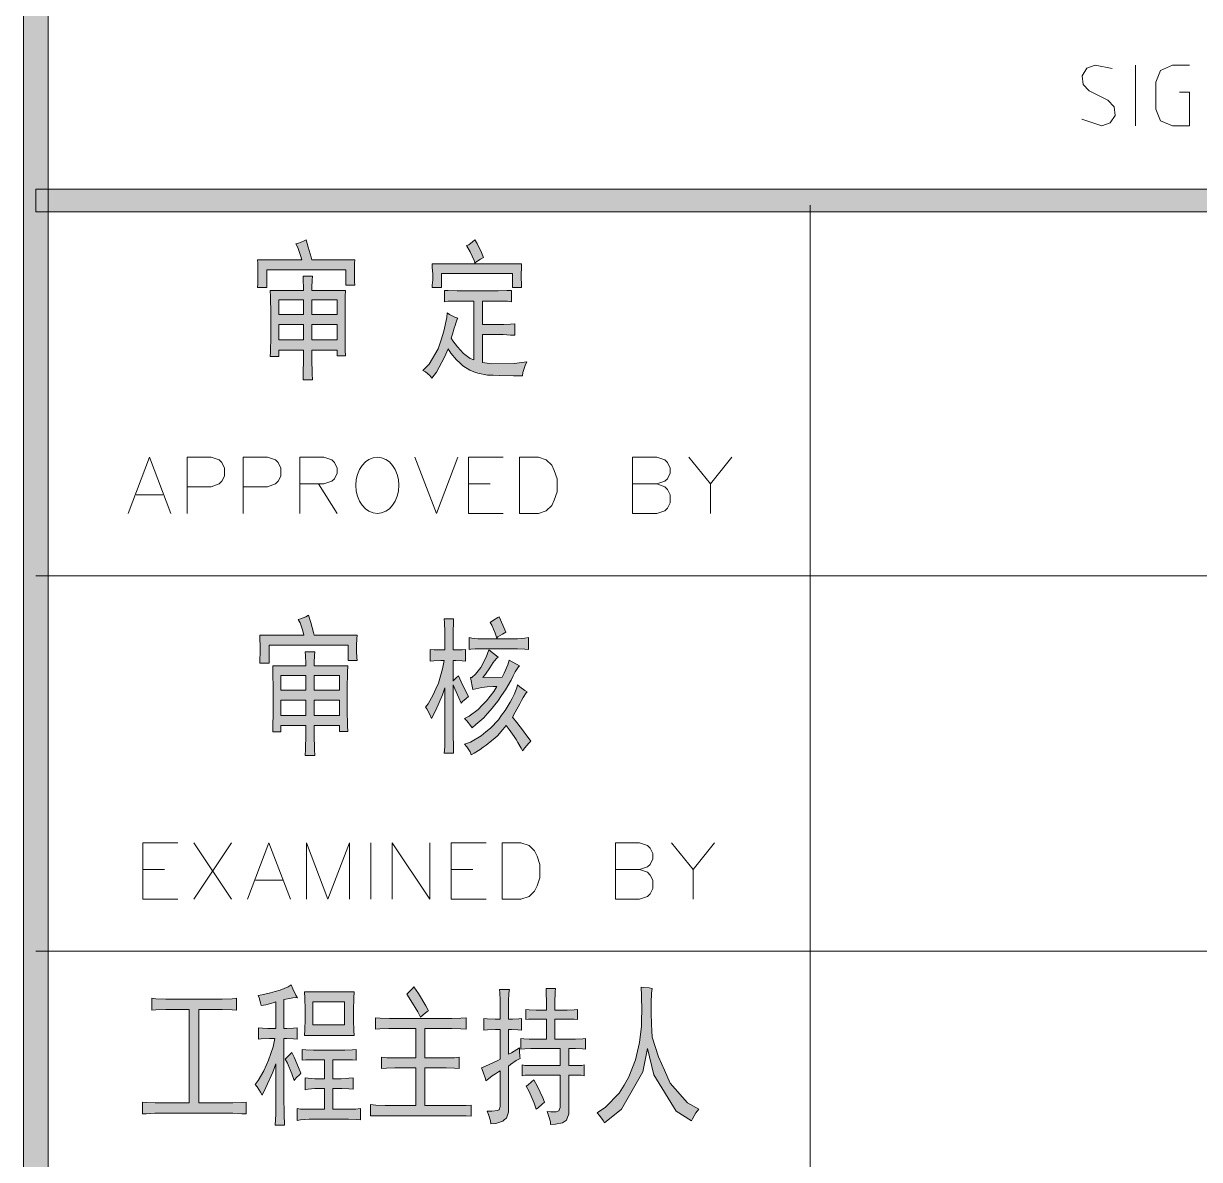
# Model space of a CAD drawing. Header units: millimetres. Extents: x 805 to 6044844, y 120 to 7887884.
# Drawn here: x 6035803 to 6039172, y 7821220 to 7824475 of the extents above; entities that cross this region are included whole.
import ezdxf

# ---------------------------------------------------------------- set-up
doc = ezdxf.new("R2010")
doc.units = ezdxf.units.MM

msp = doc.modelspace()

# ---------------------------------------------------------------- hatches: boundary and pattern name
h = msp.add_hatch(color=0)
h.dxf.hatch_style = 2
h.paths.add_polyline_path([(6035873.4, 7800292.4), (6035803.1, 7800292.4), (6035803.1, 7886384.4), (6035873.4, 7886384.4)])
h = msp.add_hatch(color=0)
h.dxf.hatch_style = 2
h.paths.add_polyline_path([(6035838.5, 7823935.8), (6035838.5, 7824000.7), (6043344, 7824000.7), (6043344, 7823935.8)])
h = msp.add_hatch(color=0)
h.dxf.hatch_style = 2
h.paths.add_polyline_path([(6036613, 7823855.8), (6036618.9, 7823834.4), (6036627.5, 7823805.9), (6036629.1, 7823798.4), (6036752, 7823798.4), (6036751.4, 7823788.2), (6036750.9, 7823769.4), (6036750.9, 7823761.4), (6036750.9, 7823752.8), (6036751.4, 7823735.1), (6036752, 7823725.4), (6036726.7, 7823725.4), (6036726.7, 7823769.4), (6036499.7, 7823769.4), (6036499.7, 7823719), (6036473.4, 7823719), (6036474, 7823729.2), (6036474.5, 7823748.5), (6036474.5, 7823757.6), (6036474.5, 7823767.8), (6036474, 7823788.2), (6036473.4, 7823798.4), (6036600.1, 7823798.4), (6036596.9, 7823810.8), (6036588.8, 7823833.8), (6036583.4, 7823844), (6036590.4, 7823845.6), (6036604.9, 7823851.5)])
h = msp.add_hatch(color=0)
h.dxf.hatch_style = 2
h.paths.add_polyline_path([(6037072.4, 7823838.7), (6037078.3, 7823841.3), (6037089.5, 7823849.9), (6037095.4, 7823855.8), (6037102.4, 7823844.6), (6037114.8, 7823819.3), (6037120.7, 7823804.8), (6037112.1, 7823800), (6037099.2, 7823791.4), (6037095.4, 7823788.2), (6037094.4, 7823795.7), (6037082.6, 7823820.9)])
h = msp.add_hatch(color=0)
h.dxf.hatch_style = 2
h.paths.add_polyline_path([(6037229.6, 7823786.6), (6037229.1, 7823774.8), (6037228.5, 7823757.1), (6037228.5, 7823751.2), (6037228.5, 7823745.3), (6037229.1, 7823729.2), (6037229.6, 7823719), (6037203.3, 7823719), (6037203.3, 7823759.2), (6037000.4, 7823759.2), (6037000.4, 7823719), (6036973.6, 7823719), (6036974.1, 7823725.4), (6036975.2, 7823741), (6036975.2, 7823749), (6036975.2, 7823757.6), (6036974.1, 7823776.4), (6036973.6, 7823786.6)])
h = msp.add_hatch(color=0)
h.paths.add_polyline_path([(6036604.9, 7823710.4), (6036604.9, 7823719), (6036604.4, 7823739.4), (6036603.8, 7823751.2), (6036630.7, 7823751.2), (6036629.6, 7823739.9), (6036629.1, 7823719.5), (6036629.1, 7823710.4), (6036725.7, 7823710.4), (6036724.6, 7823692.7), (6036724.1, 7823644.4), (6036724.1, 7823614.3), (6036724.1, 7823584.8), (6036724.6, 7823539.2), (6036725.7, 7823523.1), (6036701.5, 7823523.1), (6036701.5, 7823539.7), (6036629.1, 7823539.7), (6036629.1, 7823514.5), (6036629.6, 7823471.6), (6036630.7, 7823453.9), (6036603.8, 7823453.9), (6036604.4, 7823471.6), (6036604.9, 7823514.5), (6036604.9, 7823539.7), (6036534.1, 7823539.7), (6036534.1, 7823521.5), (6036509.9, 7823521.5), (6036510.5, 7823533.8), (6036511.5, 7823578.9), (6036511.5, 7823610.6), (6036511.5, 7823642.8), (6036510.5, 7823692.7), (6036509.9, 7823710.4)])
h.paths.add_polyline_path([(6036701.5, 7823568.7), (6036701.5, 7823612.7), (6036629.1, 7823612.7), (6036629.1, 7823568.7)])
h.paths.add_polyline_path([(6036604.9, 7823568.7), (6036604.9, 7823612.7), (6036534.1, 7823612.7), (6036534.1, 7823568.7)])
h.paths.add_polyline_path([(6036701.5, 7823641.2), (6036701.5, 7823683.6), (6036629.1, 7823683.6), (6036629.1, 7823641.2)])
h.paths.add_polyline_path([(6036604.9, 7823641.2), (6036604.9, 7823683.6), (6036534.1, 7823683.6), (6036534.1, 7823641.2)])
h = msp.add_hatch(color=0)
h.dxf.hatch_style = 2
h.paths.add_polyline_path([(6037151.3, 7823708.8), (6037163.1, 7823708.8), (6037187.7, 7823709.9), (6037200.6, 7823710.4), (6037200.6, 7823678.2), (6037189.4, 7823679.3), (6037162, 7823679.8), (6037145.9, 7823679.8), (6037118, 7823679.8), (6037118, 7823612.7), (6037171.6, 7823612.7), (6037178.6, 7823612.7), (6037197.9, 7823613.3), (6037210.8, 7823614.3), (6037210.8, 7823582.1), (6037197.9, 7823582.7), (6037177.5, 7823583.7), (6037170, 7823583.7), (6037118, 7823583.7), (6037118, 7823504.3), (6037144.8, 7823500), (6037208.1, 7823501.1), (6037244.6, 7823505.9), (6037239.8, 7823495.2), (6037233.4, 7823474.8), (6037232.3, 7823465.7), (6037207.1, 7823465.7), (6037165.2, 7823466.2), (6037148.6, 7823467.3), (6037131.9, 7823467.8), (6037104, 7823473.2), (6037092.8, 7823477.5), (6037081.5, 7823481.8), (6037061.1, 7823494.1), (6037052.5, 7823502.7), (6037043.4, 7823511.3), (6037026.7, 7823531.1), (6037019.2, 7823543.5), (6037009, 7823518.8), (6036986, 7823476.4), (6036972.5, 7823458.7), (6036966.6, 7823466.2), (6036954.3, 7823477.5), (6036947.3, 7823480.7), (6036965, 7823499.5), (6036990.8, 7823543.5), (6036999.4, 7823568.7), (6037007.4, 7823593.9), (6037016, 7823632.6), (6037017.1, 7823646), (6037023, 7823641.2), (6037038.5, 7823633.6), (6037047.1, 7823631), (6037045.5, 7823627.7), (6037041.2, 7823617), (6037039.1, 7823610), (6037036.9, 7823602.5), (6037031.6, 7823584.8), (6037028.4, 7823573.5), (6037032.6, 7823566), (6037046.1, 7823548.9), (6037054.6, 7823539.2), (6037063.8, 7823529.5), (6037082.6, 7823515.6), (6037092.8, 7823511.3), (6037092.8, 7823679.8), (6037052.5, 7823679.8), (6037041.8, 7823679.8), (6037019.8, 7823679.3), (6037009, 7823678.2), (6037009, 7823710.4), (6037019.8, 7823709.9), (6037045.5, 7823708.8), (6037060, 7823708.8)])
h = msp.add_hatch(color=0)
h.dxf.hatch_style = 2
h.paths.add_polyline_path([(6036619.4, 7822779.8), (6036625.8, 7822758.9), (6036633.9, 7822729.9), (6036635.5, 7822722.4), (6036758.4, 7822722.4), (6036757.9, 7822712.2), (6036757.3, 7822693.9), (6036757.3, 7822685.3), (6036757.3, 7822676.7), (6036757.9, 7822659), (6036758.4, 7822649.9), (6036733.2, 7822649.9), (6036733.2, 7822693.9), (6036506.7, 7822693.9), (6036506.7, 7822642.9), (6036479.9, 7822642.9), (6036480.4, 7822653.1), (6036480.9, 7822672.5), (6036480.9, 7822682.1), (6036480.9, 7822692.3), (6036480.4, 7822712.2), (6036479.9, 7822722.4), (6036606.5, 7822722.4), (6036603.3, 7822735.2), (6036595.3, 7822757.8), (6036589.9, 7822768), (6036596.9, 7822769.6), (6036611.9, 7822775.5)])
h = msp.add_hatch(color=0)
h.dxf.hatch_style = 2
h.paths.add_polyline_path([(6037165.2, 7822775), (6037169, 7822766.4), (6037178.6, 7822744.4), (6037184.5, 7822730.9), (6037174.9, 7822725.6), (6037162, 7822717.5), (6037158.8, 7822713.8), (6037154.5, 7822728.3), (6037144.8, 7822751.3), (6037140, 7822759.4), (6037149.6, 7822765.3), (6037162, 7822773.3)])
h = msp.add_hatch(color=0)
h.dxf.hatch_style = 2
h.paths.add_polyline_path([(6037009.6, 7822717.5), (6037009.6, 7822732), (6037009, 7822757.8), (6037008, 7822769.6), (6037034.8, 7822769.6), (6037034.3, 7822759.4), (6037033.7, 7822733.6), (6037033.7, 7822717.5), (6037033.7, 7822680.5), (6037041.8, 7822680.5), (6037059.5, 7822681), (6037069.1, 7822682.1), (6037069.1, 7822648.3), (6037059.5, 7822648.8), (6037041.8, 7822649.9), (6037033.7, 7822649.9), (6037033.7, 7822590.9), (6037034.8, 7822592.5), (6037042.3, 7822600), (6037048.7, 7822605.9), (6037056.8, 7822589.3), (6037071.3, 7822559.2), (6037077.7, 7822546.9), (6037071.3, 7822541.5), (6037060.6, 7822532.4), (6037056.3, 7822528.1), (6037049.8, 7822543.6), (6037038.5, 7822569.4), (6037033.7, 7822580.7), (6037033.7, 7822455.6), (6037033.7, 7822437.9), (6037034.3, 7822402.5), (6037034.8, 7822384.8), (6037008, 7822384.8), (6037009.6, 7822403), (6037010.1, 7822438.5), (6037009.6, 7822455.6), (6037009.6, 7822572.1), (6037003.1, 7822551.7), (6036984.3, 7822507.7), (6036971.5, 7822484.1), (6036966.6, 7822495.3), (6036958, 7822511.4), (6036954.8, 7822516.3), (6036961.8, 7822525.9), (6036976.3, 7822551.7), (6036984.3, 7822568.9), (6036991.9, 7822585.5), (6037003.7, 7822626.3), (6037008, 7822649.9), (6036998.8, 7822649.9), (6036978.4, 7822648.8), (6036967.7, 7822648.3), (6036967.7, 7822682.1), (6036979, 7822681), (6036999.9, 7822680.5), (6037009.6, 7822680.5)])
h = msp.add_hatch(color=0)
h.dxf.hatch_style = 2
h.paths.add_polyline_path([(6037101.9, 7822683.7), (6037096.5, 7822683.7), (6037084.7, 7822682.6), (6037079.3, 7822682.1), (6037079.3, 7822715.9), (6037087.4, 7822713.8), (6037104.6, 7822712.2), (6037113.1, 7822712.2), (6037208.1, 7822712.2), (6037218.3, 7822712.2), (6037239.3, 7822713.8), (6037250, 7822715.9), (6037250, 7822682.1), (6037239.3, 7822682.6), (6037218.3, 7822683.7), (6037208.1, 7822683.7)])
h = msp.add_hatch(color=0)
h.paths.add_polyline_path([(6036611.9, 7822634.9), (6036611.9, 7822642.9), (6036610.8, 7822663.3), (6036610.3, 7822675.1), (6036637.1, 7822675.1), (6036636.6, 7822664.4), (6036635.5, 7822644), (6036635.5, 7822634.9), (6036732.1, 7822634.9), (6036731.6, 7822616.6), (6036730.5, 7822568.9), (6036730.5, 7822538.3), (6036730.5, 7822508.8), (6036731.6, 7822463.1), (6036732.1, 7822447), (6036708, 7822447), (6036708, 7822464.2), (6036635.5, 7822464.2), (6036635.5, 7822438.5), (6036636.6, 7822395.5), (6036637.1, 7822377.8), (6036610.3, 7822377.8), (6036610.8, 7822395.5), (6036611.9, 7822438.5), (6036611.9, 7822464.2), (6036540.5, 7822464.2), (6036540.5, 7822445.4), (6036516.9, 7822445.4), (6036517.4, 7822458.3), (6036518, 7822502.9), (6036518, 7822535.1), (6036518, 7822567.3), (6036517.4, 7822616.6), (6036516.9, 7822634.9)])
h.paths.add_polyline_path([(6036708, 7822492.7), (6036708, 7822536.7), (6036635.5, 7822536.7), (6036635.5, 7822492.7)])
h.paths.add_polyline_path([(6036611.9, 7822492.7), (6036611.9, 7822536.7), (6036540.5, 7822536.7), (6036540.5, 7822492.7)])
h.paths.add_polyline_path([(6036708, 7822565.1), (6036708, 7822607.5), (6036635.5, 7822607.5), (6036635.5, 7822565.1)])
h.paths.add_polyline_path([(6036611.9, 7822565.1), (6036611.9, 7822607.5), (6036540.5, 7822607.5), (6036540.5, 7822565.1)])
h = msp.add_hatch(color=0)
h.dxf.hatch_style = 2
h.paths.add_polyline_path([(6037083.1, 7822601.1), (6037086.9, 7822601.1), (6037098.1, 7822610.7), (6037105.6, 7822620.4), (6037113.1, 7822630.1), (6037128.7, 7822660.1), (6037136.2, 7822680.5), (6037162.5, 7822660.1), (6037157.7, 7822655.8), (6037148, 7822644), (6037143.2, 7822636.5), (6037138.4, 7822629), (6037126, 7822610.7), (6037118.5, 7822601.1), (6037174.3, 7822602.7), (6037180.2, 7822613.4), (6037190.4, 7822638.1), (6037194.2, 7822651.5), (6037223.7, 7822634.9), (6037220.5, 7822632.2), (6037211.4, 7822617.7), (6037206, 7822605.9), (6037200.1, 7822594.1), (6037183.5, 7822566.2), (6037172.7, 7822550.1), (6037162, 7822534), (6037141.1, 7822507.7), (6037130.9, 7822497), (6037121.2, 7822486.2), (6037099.2, 7822466.4), (6037087.9, 7822457.2), (6037083.6, 7822464.2), (6037072.9, 7822477.6), (6037066.5, 7822484.1), (6037079.9, 7822491.1), (6037105.1, 7822509.8), (6037116.9, 7822522.2), (6037129.2, 7822534.5), (6037150.2, 7822561.4), (6037158.8, 7822575.3), (6037148.6, 7822575.3), (6037130.9, 7822574.8), (6037123.3, 7822573.7), (6037115.8, 7822573.2), (6037099.2, 7822569.4), (6037090.6, 7822567.3)])
h = msp.add_hatch(color=0)
h.dxf.hatch_style = 2
h.paths.add_polyline_path([(6037246.2, 7822560.3), (6037242.5, 7822557.1), (6037233.9, 7822544.2), (6037229.1, 7822535.1), (6037224.8, 7822525.9), (6037211.4, 7822501.8), (6037203.3, 7822487.8), (6037216.2, 7822472.3), (6037235.5, 7822448.1), (6037242, 7822438.5), (6037248.4, 7822429.3), (6037255.9, 7822419.1), (6037250.5, 7822413.2), (6037238.7, 7822399.8), (6037232.3, 7822391.2), (6037228.5, 7822398.7), (6037219.4, 7822414.8), (6037214, 7822423.4), (6037208.7, 7822432), (6037194.2, 7822452.4), (6037185.6, 7822464.2), (6037176.5, 7822452.9), (6037160.4, 7822434.7), (6037152.9, 7822427.7), (6037144.8, 7822420.7), (6037128.7, 7822407.3), (6037120.1, 7822401.4), (6037111.5, 7822395.5), (6037094.4, 7822384.8), (6037085.2, 7822379.4), (6037082.6, 7822388), (6037072.9, 7822403), (6037066.5, 7822410), (6037083.6, 7822416.5), (6037114.2, 7822434.7), (6037127.1, 7822445.4), (6037140.5, 7822456.2), (6037163.6, 7822480.3), (6037172.7, 7822493.7), (6037182.4, 7822506.6), (6037197.4, 7822530.8), (6037202.8, 7822541.5), (6037208.1, 7822552.8), (6037216.2, 7822572.1), (6037218.3, 7822580.7), (6037224.8, 7822574.8), (6037238.7, 7822564.6)])
h = msp.add_hatch(color=0)
h.dxf.hatch_style = 2
h.paths.add_polyline_path([(6036475, 7821690.3), (6036485.8, 7821691.9), (6036510.5, 7821697.8), (6036523.9, 7821701.6), (6036537.8, 7821705.4), (6036560.9, 7821715), (6036570, 7821720.9), (6036574.9, 7821709.6), (6036583.4, 7821691.4), (6036588.3, 7821683.9), (6036583.4, 7821684.4), (6036574.3, 7821683.9), (6036569.5, 7821682.8), (6036564.7, 7821681.7), (6036554.5, 7821679.6), (6036548.6, 7821678.5), (6036548.6, 7821595.9), (6036557.7, 7821595.9), (6036576.5, 7821596.9), (6036586.7, 7821597.5), (6036586.7, 7821565.3), (6036576.5, 7821566.4), (6036557.7, 7821566.9), (6036548.6, 7821566.9), (6036548.6, 7821418.8), (6036548.6, 7821400), (6036549.6, 7821350.1), (6036550.2, 7821318.9), (6036524.4, 7821318.9), (6036525.5, 7821350.1), (6036526, 7821398.9), (6036526, 7821416.6), (6036526, 7821494.4), (6036516.9, 7821470.8), (6036497.6, 7821426.3), (6036486.8, 7821404.8), (6036482, 7821413.4), (6036472.4, 7821428.4), (6036466.4, 7821435.4), (6036475, 7821447.2), (6036491.1, 7821474), (6036498.1, 7821489.6), (6036505.1, 7821504.6), (6036518, 7821543.3), (6036523.3, 7821566.9), (6036507.8, 7821566.9), (6036484.2, 7821566.4), (6036476.6, 7821565.3), (6036476.6, 7821597.5), (6036487.4, 7821596.9), (6036502.9, 7821595.9), (6036508.3, 7821595.9), (6036526, 7821595.9), (6036526, 7821672.1), (6036518, 7821669.4), (6036497, 7821664), (6036484.2, 7821661.9), (6036482, 7821669.4), (6036477.7, 7821683.9)])
h = msp.add_hatch(color=0)
h.paths.add_polyline_path([(6036750.4, 7821700.5), (6036749.3, 7821682.3), (6036748.7, 7821648.5), (6036748.7, 7821632.9), (6036748.7, 7821618.4), (6036749.3, 7821590), (6036750.4, 7821575.5), (6036608.1, 7821575.5), (6036608.7, 7821591.6), (6036609.7, 7821622.2), (6036609.7, 7821636.7), (6036609.7, 7821650.6), (6036608.7, 7821682.8), (6036608.1, 7821700.5)])
h.paths.add_polyline_path([(6036722.4, 7821606.1), (6036722.4, 7821672.1), (6036632.3, 7821672.1), (6036632.3, 7821606.1)])
h = msp.add_hatch(color=0)
h.dxf.hatch_style = 2
h.paths.add_polyline_path([(6036940.3, 7821628.1), (6036932.8, 7821643.1), (6036913, 7821675.8), (6036901.2, 7821694.1), (6036907.1, 7821700), (6036917.3, 7821710.7), (6036921, 7821715.6), (6036934.4, 7821695.7), (6036955.4, 7821660.8), (6036962.9, 7821646.3), (6036959.1, 7821644.2), (6036947.9, 7821634.5)])
h = msp.add_hatch(color=0)
h.dxf.hatch_style = 2
h.paths.add_polyline_path([(6037168.4, 7821665.1), (6037168.4, 7821676.9), (6037167.4, 7821697.8), (6037166.8, 7821707.5), (6037194.7, 7821707.5), (6037193.7, 7821697.3), (6037192.6, 7821674.2), (6037192.6, 7821661.9), (6037192.6, 7821622.7), (6037203.3, 7821622.7), (6037221.6, 7821623.8), (6037229.1, 7821624.3), (6037229.1, 7821591), (6037219.4, 7821591.6), (6037201.2, 7821592.7), (6037192.6, 7821592.7), (6037192.6, 7821521.8), (6037200.6, 7821525.6), (6037216.2, 7821535.2), (6037224.2, 7821540.1), (6037224.2, 7821530.9), (6037224.8, 7821515.4), (6037225.3, 7821509.5), (6037214.6, 7821503.6), (6037197.9, 7821492.8), (6037192.6, 7821488), (6037192.6, 7821367.8), (6037192.6, 7821356), (6037186.7, 7821339.3), (6037181.3, 7821335), (6037175.9, 7821330.2), (6037156.1, 7821323.8), (6037141.6, 7821322.2), (6037140.5, 7821330.8), (6037135.2, 7821349), (6037131.4, 7821359.2), (6037144.8, 7821359.2), (6037160.9, 7821360.8), (6037163.1, 7821361.9), (6037165.7, 7821363), (6037168.4, 7821372.1), (6037168.4, 7821379.6), (6037168.4, 7821474), (6037163.6, 7821471.9), (6037155, 7821466), (6037150.7, 7821463.3), (6037145.9, 7821460.1), (6037134.6, 7821451.5), (6037127.6, 7821445.6), (6037126, 7821452), (6037119.6, 7821470.8), (6037115.3, 7821482.6), (6037134.6, 7821491.2), (6037161.4, 7821503.6), (6037168.4, 7821507.9), (6037168.4, 7821592.7), (6037155.5, 7821592.7), (6037131.9, 7821591.6), (6037121.2, 7821591), (6037121.2, 7821624.3), (6037130.9, 7821623.8), (6037154.5, 7821622.7), (6037168.4, 7821622.7)])
h = msp.add_hatch(color=0)
h.dxf.hatch_style = 2
h.paths.add_polyline_path([(6037301.5, 7821565.3), (6037301.5, 7821622.7), (6037282.2, 7821622.7), (6037269.9, 7821622.7), (6037249.5, 7821622.2), (6037242, 7821621.1), (6037242, 7821650.1), (6037251.6, 7821649), (6037272, 7821648.5), (6037282.2, 7821648.5), (6037301.5, 7821648.5), (6037301.5, 7821669.4), (6037300.4, 7821700.5), (6037299.9, 7821710.7), (6037326.7, 7821710.7), (6037326.2, 7821700.5), (6037325.1, 7821669.4), (6037325.1, 7821648.5), (6037350.9, 7821648.5), (6037360.6, 7821648.5), (6037380.4, 7821649), (6037390.1, 7821650.1), (6037390.1, 7821621.1), (6037380.4, 7821622.2), (6037360.6, 7821622.7), (6037350.9, 7821622.7), (6037325.1, 7821622.7), (6037325.1, 7821565.3), (6037372.4, 7821565.3), (6037384.7, 7821565.3), (6037405.1, 7821566.4), (6037412.6, 7821566.9), (6037412.6, 7821536.8), (6037404, 7821537.4), (6037384.7, 7821538.4), (6037374.5, 7821538.4), (6037364.9, 7821538.4), (6037364.9, 7821489.6), (6037373.4, 7821489.6), (6037384.2, 7821489.6), (6037401.9, 7821490.1), (6037408.9, 7821491.2), (6037408.9, 7821460.6), (6037400.8, 7821461.7), (6037383.1, 7821462.2), (6037373.4, 7821462.2), (6037364.9, 7821462.2), (6037364.9, 7821366.2), (6037364.9, 7821351.7), (6037358.4, 7821333.4), (6037352.5, 7821329.7), (6037346.6, 7821325.9), (6037326.7, 7821321.6), (6037312.8, 7821320.6), (6037312.3, 7821328.1), (6037306.9, 7821346.9), (6037302.6, 7821357.6), (6037313.9, 7821357), (6037328.9, 7821357), (6037333.2, 7821358.7), (6037336.9, 7821359.7), (6037340.7, 7821369.4), (6037340.7, 7821378), (6037340.7, 7821462.2), (6037265.6, 7821462.2), (6037257, 7821462.2), (6037239.8, 7821461.7), (6037231.8, 7821460.6), (6037231.8, 7821491.2), (6037239.3, 7821490.1), (6037256.4, 7821489.6), (6037265.6, 7821489.6), (6037340.7, 7821489.6), (6037340.7, 7821538.4), (6037261.8, 7821538.4), (6037255.9, 7821538.4), (6037238.7, 7821537.4), (6037228, 7821536.8), (6037228, 7821566.9), (6037236, 7821566.4), (6037251.1, 7821565.3), (6037258.1, 7821565.3)])
h = msp.add_hatch(color=0)
h.dxf.hatch_style = 2
h.paths.add_polyline_path([(6037445.9, 7821354.4), (6037470.6, 7821370.5), (6037509.2, 7821410.2), (6037523.2, 7821433.8), (6037537.1, 7821457.4), (6037556.4, 7821505.7), (6037561.8, 7821530.9), (6037567.2, 7821555.6), (6037573.1, 7821602.3), (6037573.6, 7821623.8), (6037574.2, 7821645.2), (6037573.6, 7821690.3), (6037572.5, 7821713.9), (6037579.5, 7821713.4), (6037595.1, 7821711.8), (6037604.2, 7821710.7), (6037602.1, 7821697.3), (6037600.5, 7821669.4), (6037600.5, 7821654.9), (6037600.5, 7821640.4), (6037601.5, 7821607.7), (6037602.6, 7821588.9), (6037604.2, 7821570.6), (6037621.9, 7821514.3), (6037639.1, 7821476.7), (6037655.7, 7821439.2), (6037704.6, 7821382.8), (6037737.3, 7821364.6), (6037729.3, 7821354.4), (6037719.6, 7821337.2), (6037716.9, 7821330.8), (6037672.4, 7821359.2), (6037609, 7821463.3), (6037590.3, 7821538.4), (6037577.4, 7821471.9), (6037516.2, 7821365.1), (6037467.4, 7821325.4), (6037463.6, 7821332.4), (6037452.9, 7821346.9)])
h = msp.add_hatch(color=0)
h.dxf.hatch_style = 2
h.paths.add_polyline_path([(6036357.5, 7821680.1), (6036372.5, 7821680.1), (6036400.4, 7821681.2), (6036413.3, 7821682.3), (6036413.3, 7821648.5), (6036400.4, 7821649), (6036372.5, 7821650.1), (6036357.5, 7821650.1), (6036305.4, 7821650.1), (6036305.4, 7821382.8), (6036388.1, 7821382.8), (6036402.6, 7821382.8), (6036428.9, 7821383.9), (6036441.2, 7821385), (6036441.2, 7821351.1), (6036428.9, 7821351.7), (6036403.1, 7821352.8), (6036389.2, 7821352.8), (6036192.7, 7821352.8), (6036178.8, 7821352.8), (6036154.6, 7821351.7), (6036144.4, 7821351.1), (6036144.4, 7821385), (6036155.2, 7821383.9), (6036179.9, 7821382.8), (6036193.8, 7821382.8), (6036277.5, 7821382.8), (6036277.5, 7821650.1), (6036227.1, 7821650.1), (6036210.5, 7821650.1), (6036182, 7821649), (6036170.2, 7821648.5), (6036170.2, 7821682.3), (6036182, 7821681.2), (6036210.5, 7821680.1), (6036227.1, 7821680.1)])
h = msp.add_hatch(color=0)
h.dxf.hatch_style = 2
h.paths.add_polyline_path([(6037019.8, 7821624.3), (6037030, 7821624.3), (6037055.7, 7821625.4), (6037070.8, 7821626.5), (6037070.8, 7821594.3), (6037055.7, 7821594.8), (6037030, 7821595.9), (6037019.8, 7821595.9), (6036952.7, 7821595.9), (6036952.7, 7821511.6), (6037003.7, 7821511.6), (6037013.9, 7821511.6), (6037038, 7821512.1), (6037051.4, 7821513.2), (6037051.4, 7821481), (6037038, 7821482.1), (6037013.9, 7821482.6), (6037003.7, 7821482.6), (6036952.7, 7821482.6), (6036952.7, 7821374.8), (6037032.6, 7821374.8), (6037043.9, 7821374.8), (6037070.8, 7821375.3), (6037085.8, 7821376.4), (6037085.8, 7821344.2), (6037070.8, 7821345.2), (6037043.9, 7821345.8), (6037032.6, 7821345.8), (6036797, 7821345.8), (6036797, 7821378), (6036812.1, 7821376.4), (6036839.4, 7821374.8), (6036851.8, 7821374.8), (6036926.4, 7821374.8), (6036926.4, 7821482.6), (6036877, 7821482.6), (6036866.8, 7821482.6), (6036842.7, 7821482.1), (6036828.7, 7821481), (6036828.7, 7821513.2), (6036843.7, 7821512.1), (6036867.9, 7821511.6), (6036877, 7821511.6), (6036926.4, 7821511.6), (6036926.4, 7821595.9), (6036863.1, 7821595.9), (6036849.6, 7821595.9), (6036823.9, 7821594.8), (6036811, 7821594.3), (6036811, 7821626.5), (6036825, 7821625.4), (6036851.8, 7821624.3), (6036864.1, 7821624.3)])
h = msp.add_hatch(color=0)
h.dxf.hatch_style = 2
h.paths.add_polyline_path([(6036713.3, 7821533.6), (6036723.5, 7821533.6), (6036745, 7821534.2), (6036756.3, 7821535.2), (6036756.3, 7821504.6), (6036745, 7821505.7), (6036723.5, 7821506.2), (6036713.3, 7821506.2), (6036689.2, 7821506.2), (6036689.2, 7821452), (6036703.1, 7821452), (6036712.8, 7821452), (6036734.8, 7821453.1), (6036747.7, 7821454.2), (6036747.7, 7821422), (6036734.8, 7821422.5), (6036714.9, 7821423.6), (6036706.9, 7821423.6), (6036689.2, 7821423.6), (6036689.2, 7821364.6), (6036719.8, 7821364.6), (6036731, 7821364.6), (6036755.2, 7821365.1), (6036768.1, 7821366.2), (6036768.1, 7821334), (6036757.9, 7821335), (6036733.7, 7821335.6), (6036719.8, 7821335.6), (6036635, 7821335.6), (6036621, 7821335.6), (6036596.9, 7821334), (6036586.7, 7821332.4), (6036586.7, 7821366.2), (6036596.9, 7821365.1), (6036621, 7821364.6), (6036635, 7821364.6), (6036665.6, 7821364.6), (6036665.6, 7821423.6), (6036647.3, 7821423.6), (6036637.6, 7821423.6), (6036618.3, 7821422), (6036609.7, 7821420.4), (6036609.7, 7821454.2), (6036618.3, 7821453.1), (6036637.6, 7821452), (6036647.3, 7821452), (6036665.6, 7821452), (6036665.6, 7821506.2), (6036645.2, 7821506.2), (6036633.4, 7821506.2), (6036611.9, 7821505.7), (6036601.7, 7821504.6), (6036601.7, 7821535.2), (6036611.9, 7821534.2), (6036633.4, 7821533.6), (6036645.2, 7821533.6)])
h = msp.add_hatch(color=0)
h.dxf.hatch_style = 2
h.paths.add_polyline_path([(6036571.6, 7821526.6), (6036578.1, 7821513.8), (6036591, 7821484.2), (6036597.9, 7821467.6), (6036594.2, 7821463.8), (6036584, 7821454.2), (6036578.1, 7821447.2), (6036571.6, 7821466), (6036558.8, 7821496), (6036552.3, 7821507.9), (6036556.6, 7821512.1), (6036565.7, 7821521.3)])
h = msp.add_hatch(color=0)
h.dxf.hatch_style = 2
h.paths.add_polyline_path([(6037264.5, 7821448.8), (6037275.2, 7821429.5), (6037290.3, 7821397.3), (6037295.1, 7821385), (6037288.6, 7821379.1), (6037277.4, 7821368.9), (6037272, 7821364.6), (6037265.6, 7821382.3), (6037251.1, 7821415), (6037243, 7821430.6), (6037247.3, 7821433.8), (6037258.1, 7821442.9)])

# ---------------------------------------------------------------- linework, layer by layer
at = {"color": 0, "lineweight": 0}
for points in [[(6035873.4, 7800292.4), (6035803.1, 7800292.4), (6035803.1, 7886384.4), (6035873.4, 7886384.4)], [(6035838.5, 7823935.8), (6035838.5, 7824000.7), (6043344, 7824000.7), (6043344, 7823935.8)], [(6036613, 7823855.8), (6036618.9, 7823834.4), (6036627.5, 7823805.9), (6036629.1, 7823798.4), (6036752, 7823798.4), (6036751.4, 7823788.2), (6036750.9, 7823769.4), (6036750.9, 7823761.4), (6036750.9, 7823752.8), (6036751.4, 7823735.1), (6036752, 7823725.4), (6036726.7, 7823725.4), (6036726.7, 7823769.4), (6036499.7, 7823769.4), (6036499.7, 7823719), (6036473.4, 7823719), (6036474, 7823729.2), (6036474.5, 7823748.5), (6036474.5, 7823757.6), (6036474.5, 7823767.8), (6036474, 7823788.2), (6036473.4, 7823798.4), (6036600.1, 7823798.4), (6036596.9, 7823810.8), (6036588.8, 7823833.8), (6036583.4, 7823844), (6036590.4, 7823845.6), (6036604.9, 7823851.5)], [(6037072.4, 7823838.7), (6037078.3, 7823841.3), (6037089.5, 7823849.9), (6037095.4, 7823855.8), (6037102.4, 7823844.6), (6037114.8, 7823819.3), (6037120.7, 7823804.8), (6037112.1, 7823800), (6037099.2, 7823791.4), (6037095.4, 7823788.2), (6037094.4, 7823795.7), (6037082.6, 7823820.9)], [(6037229.6, 7823786.6), (6037229.1, 7823774.8), (6037228.5, 7823757.1), (6037228.5, 7823751.2), (6037228.5, 7823745.3), (6037229.1, 7823729.2), (6037229.6, 7823719), (6037203.3, 7823719), (6037203.3, 7823759.2), (6037000.4, 7823759.2), (6037000.4, 7823719), (6036973.6, 7823719), (6036974.1, 7823725.4), (6036975.2, 7823741), (6036975.2, 7823749), (6036975.2, 7823757.6), (6036974.1, 7823776.4), (6036973.6, 7823786.6)], [(6036604.9, 7823710.4), (6036604.9, 7823719), (6036604.4, 7823739.4), (6036603.8, 7823751.2), (6036630.7, 7823751.2), (6036629.6, 7823739.9), (6036629.1, 7823719.5), (6036629.1, 7823710.4), (6036725.7, 7823710.4), (6036724.6, 7823692.7), (6036724.1, 7823644.4), (6036724.1, 7823614.3), (6036724.1, 7823584.8), (6036724.6, 7823539.2), (6036725.7, 7823523.1), (6036701.5, 7823523.1), (6036701.5, 7823539.7), (6036629.1, 7823539.7), (6036629.1, 7823514.5), (6036629.6, 7823471.6), (6036630.7, 7823453.9), (6036603.8, 7823453.9), (6036604.4, 7823471.6), (6036604.9, 7823514.5), (6036604.9, 7823539.7), (6036534.1, 7823539.7), (6036534.1, 7823521.5), (6036509.9, 7823521.5), (6036510.5, 7823533.8), (6036511.5, 7823578.9), (6036511.5, 7823610.6), (6036511.5, 7823642.8), (6036510.5, 7823692.7), (6036509.9, 7823710.4)], [(6036604.9, 7823641.2), (6036604.9, 7823683.6), (6036534.1, 7823683.6), (6036534.1, 7823641.2)], [(6036701.5, 7823641.2), (6036701.5, 7823683.6), (6036629.1, 7823683.6), (6036629.1, 7823641.2)], [(6037151.3, 7823708.8), (6037163.1, 7823708.8), (6037187.7, 7823709.9), (6037200.6, 7823710.4), (6037200.6, 7823678.2), (6037189.4, 7823679.3), (6037162, 7823679.8), (6037145.9, 7823679.8), (6037118, 7823679.8), (6037118, 7823612.7), (6037171.6, 7823612.7), (6037178.6, 7823612.7), (6037197.9, 7823613.3), (6037210.8, 7823614.3), (6037210.8, 7823582.1), (6037197.9, 7823582.7), (6037177.5, 7823583.7), (6037170, 7823583.7), (6037118, 7823583.7), (6037118, 7823504.3), (6037144.8, 7823500), (6037208.1, 7823501.1), (6037244.6, 7823505.9), (6037239.8, 7823495.2), (6037233.4, 7823474.8), (6037232.3, 7823465.7), (6037207.1, 7823465.7), (6037165.2, 7823466.2), (6037148.6, 7823467.3), (6037131.9, 7823467.8), (6037104, 7823473.2), (6037092.8, 7823477.5), (6037081.5, 7823481.8), (6037061.1, 7823494.1), (6037052.5, 7823502.7), (6037043.4, 7823511.3), (6037026.7, 7823531.1), (6037019.2, 7823543.5), (6037009, 7823518.8), (6036986, 7823476.4), (6036972.5, 7823458.7), (6036966.6, 7823466.2), (6036954.3, 7823477.5), (6036947.3, 7823480.7), (6036965, 7823499.5), (6036990.8, 7823543.5), (6036999.4, 7823568.7), (6037007.4, 7823593.9), (6037016, 7823632.6), (6037017.1, 7823646), (6037023, 7823641.2), (6037038.5, 7823633.6), (6037047.1, 7823631), (6037045.5, 7823627.7), (6037041.2, 7823617), (6037039.1, 7823610), (6037036.9, 7823602.5), (6037031.6, 7823584.8), (6037028.4, 7823573.5), (6037032.6, 7823566), (6037046.1, 7823548.9), (6037054.6, 7823539.2), (6037063.8, 7823529.5), (6037082.6, 7823515.6), (6037092.8, 7823511.3), (6037092.8, 7823679.8), (6037052.5, 7823679.8), (6037041.8, 7823679.8), (6037019.8, 7823679.3), (6037009, 7823678.2), (6037009, 7823710.4), (6037019.8, 7823709.9), (6037045.5, 7823708.8), (6037060, 7823708.8)], [(6036604.9, 7823568.7), (6036604.9, 7823612.7), (6036534.1, 7823612.7), (6036534.1, 7823568.7)], [(6036701.5, 7823568.7), (6036701.5, 7823612.7), (6036629.1, 7823612.7), (6036629.1, 7823568.7)], [(6037223.7, 7823071.2), (6037223.7, 7823232.7), (6037277.9, 7823232.7), (6037300.4, 7823224.7), (6037316, 7823209.7), (6037323.5, 7823194.1), (6037331.6, 7823171), (6037331.6, 7823132.9), (6037323.5, 7823109.8), (6037316, 7823094.3), (6037300.4, 7823078.7), (6037277.9, 7823071.2)], [(6036619.4, 7822779.8), (6036625.8, 7822758.9), (6036633.9, 7822729.9), (6036635.5, 7822722.4), (6036758.4, 7822722.4), (6036757.9, 7822712.2), (6036757.3, 7822693.9), (6036757.3, 7822685.3), (6036757.3, 7822676.7), (6036757.9, 7822659), (6036758.4, 7822649.9), (6036733.2, 7822649.9), (6036733.2, 7822693.9), (6036506.7, 7822693.9), (6036506.7, 7822642.9), (6036479.9, 7822642.9), (6036480.4, 7822653.1), (6036480.9, 7822672.5), (6036480.9, 7822682.1), (6036480.9, 7822692.3), (6036480.4, 7822712.2), (6036479.9, 7822722.4), (6036606.5, 7822722.4), (6036603.3, 7822735.2), (6036595.3, 7822757.8), (6036589.9, 7822768), (6036596.9, 7822769.6), (6036611.9, 7822775.5)], [(6037165.2, 7822775), (6037169, 7822766.4), (6037178.6, 7822744.4), (6037184.5, 7822730.9), (6037174.9, 7822725.6), (6037162, 7822717.5), (6037158.8, 7822713.8), (6037154.5, 7822728.3), (6037144.8, 7822751.3), (6037140, 7822759.4), (6037149.6, 7822765.3), (6037162, 7822773.3)], [(6037009.6, 7822717.5), (6037009.6, 7822732), (6037009, 7822757.8), (6037008, 7822769.6), (6037034.8, 7822769.6), (6037034.3, 7822759.4), (6037033.7, 7822733.6), (6037033.7, 7822717.5), (6037033.7, 7822680.5), (6037041.8, 7822680.5), (6037059.5, 7822681), (6037069.1, 7822682.1), (6037069.1, 7822648.3), (6037059.5, 7822648.8), (6037041.8, 7822649.9), (6037033.7, 7822649.9), (6037033.7, 7822590.9), (6037034.8, 7822592.5), (6037042.3, 7822600), (6037048.7, 7822605.9), (6037056.8, 7822589.3), (6037071.3, 7822559.2), (6037077.7, 7822546.9), (6037071.3, 7822541.5), (6037060.6, 7822532.4), (6037056.3, 7822528.1), (6037049.8, 7822543.6), (6037038.5, 7822569.4), (6037033.7, 7822580.7), (6037033.7, 7822455.6), (6037033.7, 7822437.9), (6037034.3, 7822402.5), (6037034.8, 7822384.8), (6037008, 7822384.8), (6037009.6, 7822403), (6037010.1, 7822438.5), (6037009.6, 7822455.6), (6037009.6, 7822572.1), (6037003.1, 7822551.7), (6036984.3, 7822507.7), (6036971.5, 7822484.1), (6036966.6, 7822495.3), (6036958, 7822511.4), (6036954.8, 7822516.3), (6036961.8, 7822525.9), (6036976.3, 7822551.7), (6036984.3, 7822568.9), (6036991.9, 7822585.5), (6037003.7, 7822626.3), (6037008, 7822649.9), (6036998.8, 7822649.9), (6036978.4, 7822648.8), (6036967.7, 7822648.3), (6036967.7, 7822682.1), (6036979, 7822681), (6036999.9, 7822680.5), (6037009.6, 7822680.5)], [(6037101.9, 7822683.7), (6037096.5, 7822683.7), (6037084.7, 7822682.6), (6037079.3, 7822682.1), (6037079.3, 7822715.9), (6037087.4, 7822713.8), (6037104.6, 7822712.2), (6037113.1, 7822712.2), (6037208.1, 7822712.2), (6037218.3, 7822712.2), (6037239.3, 7822713.8), (6037250, 7822715.9), (6037250, 7822682.1), (6037239.3, 7822682.6), (6037218.3, 7822683.7), (6037208.1, 7822683.7)], [(6036611.9, 7822634.9), (6036611.9, 7822642.9), (6036610.8, 7822663.3), (6036610.3, 7822675.1), (6036637.1, 7822675.1), (6036636.6, 7822664.4), (6036635.5, 7822644), (6036635.5, 7822634.9), (6036732.1, 7822634.9), (6036731.6, 7822616.6), (6036730.5, 7822568.9), (6036730.5, 7822538.3), (6036730.5, 7822508.8), (6036731.6, 7822463.1), (6036732.1, 7822447), (6036708, 7822447), (6036708, 7822464.2), (6036635.5, 7822464.2), (6036635.5, 7822438.5), (6036636.6, 7822395.5), (6036637.1, 7822377.8), (6036610.3, 7822377.8), (6036610.8, 7822395.5), (6036611.9, 7822438.5), (6036611.9, 7822464.2), (6036540.5, 7822464.2), (6036540.5, 7822445.4), (6036516.9, 7822445.4), (6036517.4, 7822458.3), (6036518, 7822502.9), (6036518, 7822535.1), (6036518, 7822567.3), (6036517.4, 7822616.6), (6036516.9, 7822634.9)], [(6037083.1, 7822601.1), (6037086.9, 7822601.1), (6037098.1, 7822610.7), (6037105.6, 7822620.4), (6037113.1, 7822630.1), (6037128.7, 7822660.1), (6037136.2, 7822680.5), (6037162.5, 7822660.1), (6037157.7, 7822655.8), (6037148, 7822644), (6037143.2, 7822636.5), (6037138.4, 7822629), (6037126, 7822610.7), (6037118.5, 7822601.1), (6037174.3, 7822602.7), (6037180.2, 7822613.4), (6037190.4, 7822638.1), (6037194.2, 7822651.5), (6037223.7, 7822634.9), (6037220.5, 7822632.2), (6037211.4, 7822617.7), (6037206, 7822605.9), (6037200.1, 7822594.1), (6037183.5, 7822566.2), (6037172.7, 7822550.1), (6037162, 7822534), (6037141.1, 7822507.7), (6037130.9, 7822497), (6037121.2, 7822486.2), (6037099.2, 7822466.4), (6037087.9, 7822457.2), (6037083.6, 7822464.2), (6037072.9, 7822477.6), (6037066.5, 7822484.1), (6037079.9, 7822491.1), (6037105.1, 7822509.8), (6037116.9, 7822522.2), (6037129.2, 7822534.5), (6037150.2, 7822561.4), (6037158.8, 7822575.3), (6037148.6, 7822575.3), (6037130.9, 7822574.8), (6037123.3, 7822573.7), (6037115.8, 7822573.2), (6037099.2, 7822569.4), (6037090.6, 7822567.3)], [(6036611.9, 7822565.1), (6036611.9, 7822607.5), (6036540.5, 7822607.5), (6036540.5, 7822565.1)], [(6036708, 7822565.1), (6036708, 7822607.5), (6036635.5, 7822607.5), (6036635.5, 7822565.1)], [(6037246.2, 7822560.3), (6037242.5, 7822557.1), (6037233.9, 7822544.2), (6037229.1, 7822535.1), (6037224.8, 7822525.9), (6037211.4, 7822501.8), (6037203.3, 7822487.8), (6037216.2, 7822472.3), (6037235.5, 7822448.1), (6037242, 7822438.5), (6037248.4, 7822429.3), (6037255.9, 7822419.1), (6037250.5, 7822413.2), (6037238.7, 7822399.8), (6037232.3, 7822391.2), (6037228.5, 7822398.7), (6037219.4, 7822414.8), (6037214, 7822423.4), (6037208.7, 7822432), (6037194.2, 7822452.4), (6037185.6, 7822464.2), (6037176.5, 7822452.9), (6037160.4, 7822434.7), (6037152.9, 7822427.7), (6037144.8, 7822420.7), (6037128.7, 7822407.3), (6037120.1, 7822401.4), (6037111.5, 7822395.5), (6037094.4, 7822384.8), (6037085.2, 7822379.4), (6037082.6, 7822388), (6037072.9, 7822403), (6037066.5, 7822410), (6037083.6, 7822416.5), (6037114.2, 7822434.7), (6037127.1, 7822445.4), (6037140.5, 7822456.2), (6037163.6, 7822480.3), (6037172.7, 7822493.7), (6037182.4, 7822506.6), (6037197.4, 7822530.8), (6037202.8, 7822541.5), (6037208.1, 7822552.8), (6037216.2, 7822572.1), (6037218.3, 7822580.7), (6037224.8, 7822574.8), (6037238.7, 7822564.6)], [(6036611.9, 7822492.7), (6036611.9, 7822536.7), (6036540.5, 7822536.7), (6036540.5, 7822492.7)], [(6036708, 7822492.7), (6036708, 7822536.7), (6036635.5, 7822536.7), (6036635.5, 7822492.7)], [(6037174.3, 7821966.2), (6037174.3, 7822127.7), (6037228, 7822127.7), (6037251.1, 7822120.2), (6037266.6, 7822104.6), (6037274.2, 7822089.1), (6037282.2, 7822066), (6037282.2, 7822027.9), (6037274.2, 7822004.8), (6037266.6, 7821989.3), (6037251.1, 7821974.2), (6037228, 7821966.2)], [(6036475, 7821690.3), (6036485.8, 7821691.9), (6036510.5, 7821697.8), (6036523.9, 7821701.6), (6036537.8, 7821705.4), (6036560.9, 7821715), (6036570, 7821720.9), (6036574.9, 7821709.6), (6036583.4, 7821691.4), (6036588.3, 7821683.9), (6036583.4, 7821684.4), (6036574.3, 7821683.9), (6036569.5, 7821682.8), (6036564.7, 7821681.7), (6036554.5, 7821679.6), (6036548.6, 7821678.5), (6036548.6, 7821595.9), (6036557.7, 7821595.9), (6036576.5, 7821596.9), (6036586.7, 7821597.5), (6036586.7, 7821565.3), (6036576.5, 7821566.4), (6036557.7, 7821566.9), (6036548.6, 7821566.9), (6036548.6, 7821418.8), (6036548.6, 7821400), (6036549.6, 7821350.1), (6036550.2, 7821318.9), (6036524.4, 7821318.9), (6036525.5, 7821350.1), (6036526, 7821398.9), (6036526, 7821416.6), (6036526, 7821494.4), (6036516.9, 7821470.8), (6036497.6, 7821426.3), (6036486.8, 7821404.8), (6036482, 7821413.4), (6036472.4, 7821428.4), (6036466.4, 7821435.4), (6036475, 7821447.2), (6036491.1, 7821474), (6036498.1, 7821489.6), (6036505.1, 7821504.6), (6036518, 7821543.3), (6036523.3, 7821566.9), (6036507.8, 7821566.9), (6036484.2, 7821566.4), (6036476.6, 7821565.3), (6036476.6, 7821597.5), (6036487.4, 7821596.9), (6036502.9, 7821595.9), (6036508.3, 7821595.9), (6036526, 7821595.9), (6036526, 7821672.1), (6036518, 7821669.4), (6036497, 7821664), (6036484.2, 7821661.9), (6036482, 7821669.4), (6036477.7, 7821683.9)], [(6036750.4, 7821700.5), (6036749.3, 7821682.3), (6036748.7, 7821648.5), (6036748.7, 7821632.9), (6036748.7, 7821618.4), (6036749.3, 7821590), (6036750.4, 7821575.5), (6036608.1, 7821575.5), (6036608.7, 7821591.6), (6036609.7, 7821622.2), (6036609.7, 7821636.7), (6036609.7, 7821650.6), (6036608.7, 7821682.8), (6036608.1, 7821700.5)], [(6036940.3, 7821628.1), (6036932.8, 7821643.1), (6036913, 7821675.8), (6036901.2, 7821694.1), (6036907.1, 7821700), (6036917.3, 7821710.7), (6036921, 7821715.6), (6036934.4, 7821695.7), (6036955.4, 7821660.8), (6036962.9, 7821646.3), (6036959.1, 7821644.2), (6036947.9, 7821634.5)], [(6037168.4, 7821665.1), (6037168.4, 7821676.9), (6037167.4, 7821697.8), (6037166.8, 7821707.5), (6037194.7, 7821707.5), (6037193.7, 7821697.3), (6037192.6, 7821674.2), (6037192.6, 7821661.9), (6037192.6, 7821622.7), (6037203.3, 7821622.7), (6037221.6, 7821623.8), (6037229.1, 7821624.3), (6037229.1, 7821591), (6037219.4, 7821591.6), (6037201.2, 7821592.7), (6037192.6, 7821592.7), (6037192.6, 7821521.8), (6037200.6, 7821525.6), (6037216.2, 7821535.2), (6037224.2, 7821540.1), (6037224.2, 7821530.9), (6037224.8, 7821515.4), (6037225.3, 7821509.5), (6037214.6, 7821503.6), (6037197.9, 7821492.8), (6037192.6, 7821488), (6037192.6, 7821367.8), (6037192.6, 7821356), (6037186.7, 7821339.3), (6037181.3, 7821335), (6037175.9, 7821330.2), (6037156.1, 7821323.8), (6037141.6, 7821322.2), (6037140.5, 7821330.8), (6037135.2, 7821349), (6037131.4, 7821359.2), (6037144.8, 7821359.2), (6037160.9, 7821360.8), (6037163.1, 7821361.9), (6037165.7, 7821363), (6037168.4, 7821372.1), (6037168.4, 7821379.6), (6037168.4, 7821474), (6037163.6, 7821471.9), (6037155, 7821466), (6037150.7, 7821463.3), (6037145.9, 7821460.1), (6037134.6, 7821451.5), (6037127.6, 7821445.6), (6037126, 7821452), (6037119.6, 7821470.8), (6037115.3, 7821482.6), (6037134.6, 7821491.2), (6037161.4, 7821503.6), (6037168.4, 7821507.9), (6037168.4, 7821592.7), (6037155.5, 7821592.7), (6037131.9, 7821591.6), (6037121.2, 7821591), (6037121.2, 7821624.3), (6037130.9, 7821623.8), (6037154.5, 7821622.7), (6037168.4, 7821622.7)], [(6037301.5, 7821565.3), (6037301.5, 7821622.7), (6037282.2, 7821622.7), (6037269.9, 7821622.7), (6037249.5, 7821622.2), (6037242, 7821621.1), (6037242, 7821650.1), (6037251.6, 7821649), (6037272, 7821648.5), (6037282.2, 7821648.5), (6037301.5, 7821648.5), (6037301.5, 7821669.4), (6037300.4, 7821700.5), (6037299.9, 7821710.7), (6037326.7, 7821710.7), (6037326.2, 7821700.5), (6037325.1, 7821669.4), (6037325.1, 7821648.5), (6037350.9, 7821648.5), (6037360.6, 7821648.5), (6037380.4, 7821649), (6037390.1, 7821650.1), (6037390.1, 7821621.1), (6037380.4, 7821622.2), (6037360.6, 7821622.7), (6037350.9, 7821622.7), (6037325.1, 7821622.7), (6037325.1, 7821565.3), (6037372.4, 7821565.3), (6037384.7, 7821565.3), (6037405.1, 7821566.4), (6037412.6, 7821566.9), (6037412.6, 7821536.8), (6037404, 7821537.4), (6037384.7, 7821538.4), (6037374.5, 7821538.4), (6037364.9, 7821538.4), (6037364.9, 7821489.6), (6037373.4, 7821489.6), (6037384.2, 7821489.6), (6037401.9, 7821490.1), (6037408.9, 7821491.2), (6037408.9, 7821460.6), (6037400.8, 7821461.7), (6037383.1, 7821462.2), (6037373.4, 7821462.2), (6037364.9, 7821462.2), (6037364.9, 7821366.2), (6037364.9, 7821351.7), (6037358.4, 7821333.4), (6037352.5, 7821329.7), (6037346.6, 7821325.9), (6037326.7, 7821321.6), (6037312.8, 7821320.6), (6037312.3, 7821328.1), (6037306.9, 7821346.9), (6037302.6, 7821357.6), (6037313.9, 7821357), (6037328.9, 7821357), (6037333.2, 7821358.7), (6037336.9, 7821359.7), (6037340.7, 7821369.4), (6037340.7, 7821378), (6037340.7, 7821462.2), (6037265.6, 7821462.2), (6037257, 7821462.2), (6037239.8, 7821461.7), (6037231.8, 7821460.6), (6037231.8, 7821491.2), (6037239.3, 7821490.1), (6037256.4, 7821489.6), (6037265.6, 7821489.6), (6037340.7, 7821489.6), (6037340.7, 7821538.4), (6037261.8, 7821538.4), (6037255.9, 7821538.4), (6037238.7, 7821537.4), (6037228, 7821536.8), (6037228, 7821566.9), (6037236, 7821566.4), (6037251.1, 7821565.3), (6037258.1, 7821565.3)], [(6037445.9, 7821354.4), (6037470.6, 7821370.5), (6037509.2, 7821410.2), (6037523.2, 7821433.8), (6037537.1, 7821457.4), (6037556.4, 7821505.7), (6037561.8, 7821530.9), (6037567.2, 7821555.6), (6037573.1, 7821602.3), (6037573.6, 7821623.8), (6037574.2, 7821645.2), (6037573.6, 7821690.3), (6037572.5, 7821713.9), (6037579.5, 7821713.4), (6037595.1, 7821711.8), (6037604.2, 7821710.7), (6037602.1, 7821697.3), (6037600.5, 7821669.4), (6037600.5, 7821654.9), (6037600.5, 7821640.4), (6037601.5, 7821607.7), (6037602.6, 7821588.9), (6037604.2, 7821570.6), (6037621.9, 7821514.3), (6037639.1, 7821476.7), (6037655.7, 7821439.2), (6037704.6, 7821382.8), (6037737.3, 7821364.6), (6037729.3, 7821354.4), (6037719.6, 7821337.2), (6037716.9, 7821330.8), (6037672.4, 7821359.2), (6037609, 7821463.3), (6037590.3, 7821538.4), (6037577.4, 7821471.9), (6037516.2, 7821365.1), (6037467.4, 7821325.4), (6037463.6, 7821332.4), (6037452.9, 7821346.9)], [(6036357.5, 7821680.1), (6036372.5, 7821680.1), (6036400.4, 7821681.2), (6036413.3, 7821682.3), (6036413.3, 7821648.5), (6036400.4, 7821649), (6036372.5, 7821650.1), (6036357.5, 7821650.1), (6036305.4, 7821650.1), (6036305.4, 7821382.8), (6036388.1, 7821382.8), (6036402.6, 7821382.8), (6036428.9, 7821383.9), (6036441.2, 7821385), (6036441.2, 7821351.1), (6036428.9, 7821351.7), (6036403.1, 7821352.8), (6036389.2, 7821352.8), (6036192.7, 7821352.8), (6036178.8, 7821352.8), (6036154.6, 7821351.7), (6036144.4, 7821351.1), (6036144.4, 7821385), (6036155.2, 7821383.9), (6036179.9, 7821382.8), (6036193.8, 7821382.8), (6036277.5, 7821382.8), (6036277.5, 7821650.1), (6036227.1, 7821650.1), (6036210.5, 7821650.1), (6036182, 7821649), (6036170.2, 7821648.5), (6036170.2, 7821682.3), (6036182, 7821681.2), (6036210.5, 7821680.1), (6036227.1, 7821680.1)], [(6036722.4, 7821606.1), (6036722.4, 7821672.1), (6036632.3, 7821672.1), (6036632.3, 7821606.1)], [(6037019.8, 7821624.3), (6037030, 7821624.3), (6037055.7, 7821625.4), (6037070.8, 7821626.5), (6037070.8, 7821594.3), (6037055.7, 7821594.8), (6037030, 7821595.9), (6037019.8, 7821595.9), (6036952.7, 7821595.9), (6036952.7, 7821511.6), (6037003.7, 7821511.6), (6037013.9, 7821511.6), (6037038, 7821512.1), (6037051.4, 7821513.2), (6037051.4, 7821481), (6037038, 7821482.1), (6037013.9, 7821482.6), (6037003.7, 7821482.6), (6036952.7, 7821482.6), (6036952.7, 7821374.8), (6037032.6, 7821374.8), (6037043.9, 7821374.8), (6037070.8, 7821375.3), (6037085.8, 7821376.4), (6037085.8, 7821344.2), (6037070.8, 7821345.2), (6037043.9, 7821345.8), (6037032.6, 7821345.8), (6036797, 7821345.8), (6036797, 7821378), (6036812.1, 7821376.4), (6036839.4, 7821374.8), (6036851.8, 7821374.8), (6036926.4, 7821374.8), (6036926.4, 7821482.6), (6036877, 7821482.6), (6036866.8, 7821482.6), (6036842.7, 7821482.1), (6036828.7, 7821481), (6036828.7, 7821513.2), (6036843.7, 7821512.1), (6036867.9, 7821511.6), (6036877, 7821511.6), (6036926.4, 7821511.6), (6036926.4, 7821595.9), (6036863.1, 7821595.9), (6036849.6, 7821595.9), (6036823.9, 7821594.8), (6036811, 7821594.3), (6036811, 7821626.5), (6036825, 7821625.4), (6036851.8, 7821624.3), (6036864.1, 7821624.3)], [(6036713.3, 7821533.6), (6036723.5, 7821533.6), (6036745, 7821534.2), (6036756.3, 7821535.2), (6036756.3, 7821504.6), (6036745, 7821505.7), (6036723.5, 7821506.2), (6036713.3, 7821506.2), (6036689.2, 7821506.2), (6036689.2, 7821452), (6036703.1, 7821452), (6036712.8, 7821452), (6036734.8, 7821453.1), (6036747.7, 7821454.2), (6036747.7, 7821422), (6036734.8, 7821422.5), (6036714.9, 7821423.6), (6036706.9, 7821423.6), (6036689.2, 7821423.6), (6036689.2, 7821364.6), (6036719.8, 7821364.6), (6036731, 7821364.6), (6036755.2, 7821365.1), (6036768.1, 7821366.2), (6036768.1, 7821334), (6036757.9, 7821335), (6036733.7, 7821335.6), (6036719.8, 7821335.6), (6036635, 7821335.6), (6036621, 7821335.6), (6036596.9, 7821334), (6036586.7, 7821332.4), (6036586.7, 7821366.2), (6036596.9, 7821365.1), (6036621, 7821364.6), (6036635, 7821364.6), (6036665.6, 7821364.6), (6036665.6, 7821423.6), (6036647.3, 7821423.6), (6036637.6, 7821423.6), (6036618.3, 7821422), (6036609.7, 7821420.4), (6036609.7, 7821454.2), (6036618.3, 7821453.1), (6036637.6, 7821452), (6036647.3, 7821452), (6036665.6, 7821452), (6036665.6, 7821506.2), (6036645.2, 7821506.2), (6036633.4, 7821506.2), (6036611.9, 7821505.7), (6036601.7, 7821504.6), (6036601.7, 7821535.2), (6036611.9, 7821534.2), (6036633.4, 7821533.6), (6036645.2, 7821533.6)], [(6036571.6, 7821526.6), (6036578.1, 7821513.8), (6036591, 7821484.2), (6036597.9, 7821467.6), (6036594.2, 7821463.8), (6036584, 7821454.2), (6036578.1, 7821447.2), (6036571.6, 7821466), (6036558.8, 7821496), (6036552.3, 7821507.9), (6036556.6, 7821512.1), (6036565.7, 7821521.3)], [(6037264.5, 7821448.8), (6037275.2, 7821429.5), (6037290.3, 7821397.3), (6037295.1, 7821385), (6037288.6, 7821379.1), (6037277.4, 7821368.9), (6037272, 7821364.6), (6037265.6, 7821382.3), (6037251.1, 7821415), (6037243, 7821430.6), (6037247.3, 7821433.8), (6037258.1, 7821442.9)]]:
    msp.add_lwpolyline(points, close=True, dxfattribs=at)
for points in [[(6038921.2, 7824345.8), (6038872.9, 7824355.5), (6038848.8, 7824346.9), (6038835.4, 7824325.4), (6038838, 7824300.2), (6038855.2, 7824282)], [(6038988.3, 7824181.6), (6038988.3, 7824355.5)], [(6039094.6, 7824355.5), (6039060.2, 7824341), (6039046.3, 7824307.2)], [(6039094.6, 7824355.5), (6039142.9, 7824355.5)], [(6039046.3, 7824229.9), (6039046.3, 7824307.2)], [(6038855.2, 7824282), (6038909.4, 7824255.1)], [(6039113.9, 7824278.2), (6039142.9, 7824278.2), (6039142.9, 7824181.6), (6039094.6, 7824181.6)], [(6038892.2, 7824181.6), (6038915.9, 7824190.2), (6038929.8, 7824211.7), (6038927.1, 7824236.9), (6038909.4, 7824255.1)], [(6039046.3, 7824229.9), (6039060.2, 7824196.1), (6039094.6, 7824181.6)], [(6038834.3, 7824200.9), (6038892.2, 7824181.6)], [(6038056.1, 7815351.1), (6038056.1, 7823954.6)], [(6036102.6, 7823071.2), (6036163.8, 7823232.7), (6036225.5, 7823071.2)], [(6036271.6, 7823071.2), (6036271.6, 7823232.7), (6036340.3, 7823232.7), (6036363.4, 7823224.7), (6036371.5, 7823217.2), (6036379, 7823201.6), (6036379, 7823178.5), (6036371.5, 7823163.5), (6036363.4, 7823156), (6036340.3, 7823147.9), (6036271.6, 7823147.9)], [(6036432.6, 7823071.2), (6036432.6, 7823232.7), (6036501.9, 7823232.7), (6036524.9, 7823224.7), (6036532.5, 7823217.2), (6036540, 7823201.6), (6036540, 7823178.5), (6036532.5, 7823163.5), (6036524.9, 7823156), (6036501.9, 7823147.9), (6036432.6, 7823147.9)], [(6036594.2, 7823071.2), (6036594.2, 7823232.7), (6036662.9, 7823232.7), (6036686, 7823224.7), (6036694, 7823217.2), (6036701.5, 7823201.6), (6036701.5, 7823186.6), (6036694, 7823171), (6036686, 7823163.5), (6036662.9, 7823156), (6036594.2, 7823156)], [(6036924.2, 7823232.7), (6036986, 7823071.2), (6037047.1, 7823232.7)], [(6037077.7, 7823071.2), (6037077.7, 7823232.7), (6037177.5, 7823232.7)], [(6037547.9, 7823071.2), (6037547.9, 7823232.7), (6037617.1, 7823232.7), (6037640.2, 7823224.7), (6037647.7, 7823217.2), (6037655.2, 7823201.6), (6037655.2, 7823186.6), (6037647.7, 7823171), (6037640.2, 7823163.5), (6037617.1, 7823156)], [(6037708.9, 7823232.7), (6037770.6, 7823156), (6037831.8, 7823232.7)], [(6036647.8, 7823156), (6036701.5, 7823071.2)], [(6037077.7, 7823156), (6037139.4, 7823156)], [(6037547.9, 7823156), (6037617.1, 7823156), (6037640.2, 7823147.9), (6037647.7, 7823140.4), (6037655.2, 7823124.9), (6037655.2, 7823101.8), (6037647.7, 7823086.8), (6037640.2, 7823078.7), (6037617.1, 7823071.2), (6037547.9, 7823071.2)], [(6037770.6, 7823156), (6037770.6, 7823071.2)], [(6036125.7, 7823124.9), (6036202.4, 7823124.9)], [(6037077.7, 7823071.2), (6037177.5, 7823071.2)], [(6035838.5, 7822893), (6043344, 7822893)], [(6036145, 7821966.2), (6036145, 7822127.7), (6036244.8, 7822127.7)], [(6036291, 7821966.2), (6036398.8, 7822127.7)], [(6036291, 7822127.7), (6036398.8, 7821966.2)], [(6036445, 7821966.2), (6036506.2, 7822127.7), (6036567.9, 7821966.2)], [(6036613.5, 7821966.2), (6036613.5, 7822127.7), (6036675.2, 7821966.2), (6036736.4, 7822127.7), (6036736.4, 7821966.2)], [(6036798.1, 7821966.2), (6036798.1, 7822127.7)], [(6036859.3, 7821966.2), (6036859.3, 7822127.7), (6036967.2, 7821966.2), (6036967.2, 7822127.7)], [(6037028.4, 7821966.2), (6037028.4, 7822127.7), (6037128.2, 7822127.7)], [(6037498.5, 7821966.2), (6037498.5, 7822127.7), (6037567.7, 7822127.7), (6037590.3, 7822120.2), (6037598.3, 7822112.2), (6037605.8, 7822097.1), (6037605.8, 7822081.6), (6037598.3, 7822066), (6037590.3, 7822058.5), (6037567.7, 7822051)], [(6037659.5, 7822127.7), (6037721.2, 7822051), (6037782.4, 7822127.7)], [(6036145, 7822051), (6036206.7, 7822051)], [(6037028.4, 7822051), (6037090.1, 7822051)], [(6037498.5, 7822051), (6037567.7, 7822051), (6037590.3, 7822043.5), (6037598.3, 7822035.4), (6037605.8, 7822020.4), (6037605.8, 7821997.3), (6037598.3, 7821981.7), (6037590.3, 7821974.2), (6037567.7, 7821966.2), (6037498.5, 7821966.2)], [(6037721.2, 7822051), (6037721.2, 7821966.2)], [(6036467.5, 7822020.4), (6036544.8, 7822020.4)], [(6036145, 7821966.2), (6036244.8, 7821966.2)], [(6037028.4, 7821966.2), (6037128.2, 7821966.2)], [(6035838.5, 7821817.5), (6038056.1, 7821817.5)], [(6038056.1, 7821817.5), (6043344, 7821817.5)]]:
    msp.add_lwpolyline(points, dxfattribs=at)
msp.add_ellipse((6036816.6, 7823152), major_axis=(0, 80.8), ratio=0.760797, start_param=0, end_param=6.283185, dxfattribs=at)

doc.saveas('drawing.dxf')
